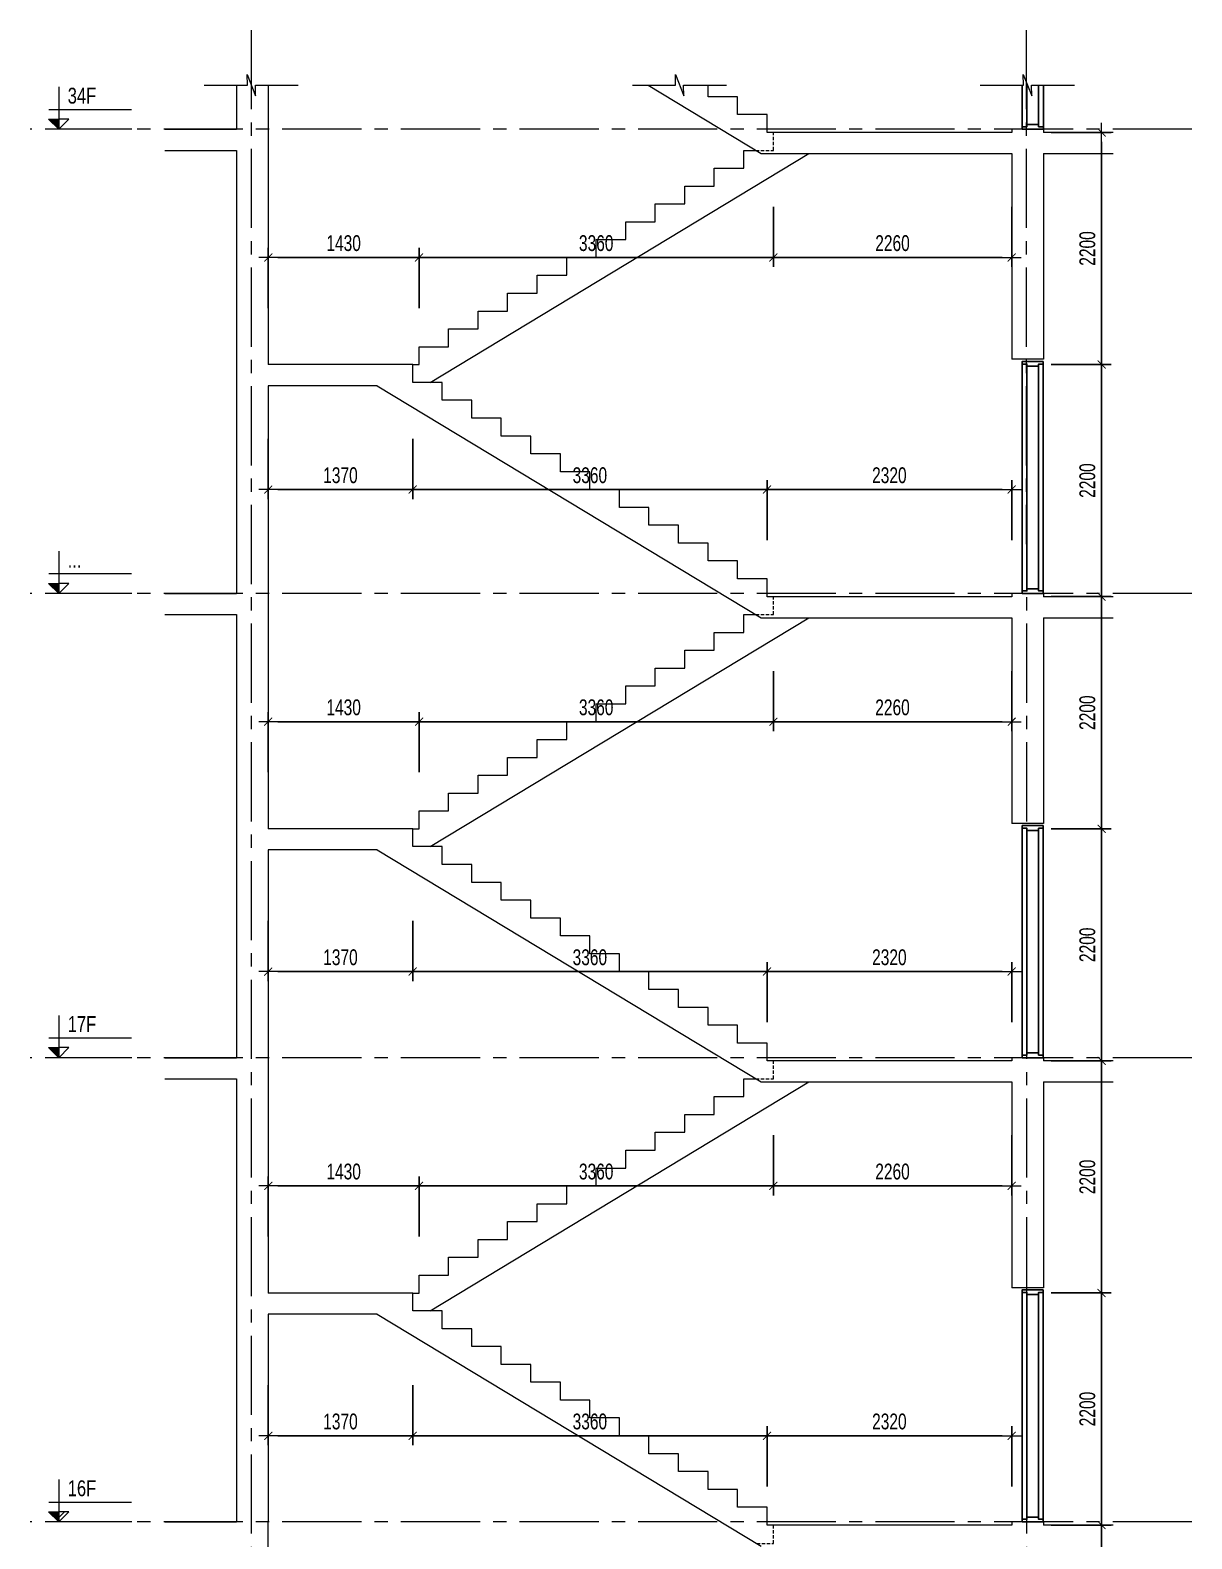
# Model space of a CAD drawing. Header units: millimetres. Extents: x -179076 to 85149, y -28646 to 38481.
# Drawn here: x 62897 to 73914, y -10895 to 3404 of the extents above; entities that cross this region are included whole.
import ezdxf

# ---------------------------------------------------------------- set-up
doc = ezdxf.new("R2010")
doc.units = ezdxf.units.MM
doc.linetypes.add('CENTER2', pattern=[1.125, 0.75, -0.125, 0.125, -0.125])
doc.linetypes.add('HIDDEN2', pattern=[4.7625, 3.175, -1.5875])
doc.layers.get('Defpoints').update_dxf_attribs({"color": 151, "lineweight": 9})
doc.layers.add('A-DOOR', color=4, linetype='Continuous')
doc.layers.add('DOOR', color=4, linetype='Continuous')
for name, color, linetype, lineweight in [('NDC_S_ANNO', 7, 'Continuous', 20), ('NDC_S_AXIS', 5, 'CENTER2', 13), ('NDC_S_CONTINUOUS', 3, 'Continuous', 20), ('NDC_S_DIM', 1, 'Continuous', 15), ('NDC_S_HIDDEN', 8, 'HIDDEN2', 13), ('NDC_S_SLAB', 2, 'Continuous', 20), ('NDC_S_SYMBOL', 1, 'Continuous', 15), ('NDC_S_TEXT SYMBOL', 7, 'Continuous', 20), ('NDC_S_VN TEXT', 7, 'Continuous', 20)]:
    doc.layers.add(name, color=color, linetype=linetype, lineweight=lineweight)
doc.styles.add('NDC_ANNO', font='', dxfattribs={"width": 0.8})
doc.styles.add('NDC_DIM', font='', dxfattribs={"width": 0.75})
doc.styles.get('NDC_ANNO').set_extended_font_data('Dotum')
doc.styles.get('NDC_DIM').set_extended_font_data('Dotum')
doc.dimstyles.new('NDC_dim_60', dxfattribs={"dimscale": 60, "dimtxt": 2.5, "dimasz": 1.5, "dimexe": 1.5, "dimexo": 2.5, "dimgap": 1, "dimtad": 1, "dimdec": 0, "dimzin": 0, "dimdsep": 46, "dimtxsty": 'NDC_DIM', "dimblk": 'DIMMARK', "dimcen": 0.09, "dimdle": 1.2, "dimclrd": 1, "dimclre": 1, "dimclrt": 3, "dimadec": 0, "dimazin": 0, "dimtfac": 1, "dimtdec": 0, "dimtix": 1, "dimtofl": 0, "dimtmove": 0, "dimatfit": 3, "dimfxl": 8, "dimfxlon": 1, "dimtolj": 1, "dimtzin": 0, "dimarcsym": 0})

# ---------------------------------------------------------------- blocks, each defined once
blk = doc.blocks.new('X-SECTION-2$0$X-SEC-DOO2')
at = {"layer": 'A-DOOR'}
for p, q in [((41976, 101972), (41976, 104172)), ((42021, 102017), (42021, 104127)), ((42131, 102017), (42131, 104127)), ((42176, 101972), (42176, 104172))]:
    blk.add_line(p, q, dxfattribs=at)
for points in [[(41976, 104172), (41976, 104147), (42021, 104147), (42021, 104127), (42131, 104127), (42131, 104147), (42176, 104147), (42176, 104172)], [(41976, 101972), (41976, 101997), (42021, 101997), (42021, 102017), (42131, 102017), (42131, 101997), (42176, 101997), (42176, 101972)]]:
    blk.add_lwpolyline(points, close=True, dxfattribs=at)
at = {"layer": 'Defpoints'}
blk.add_line((41976, 104192), (42176, 104192), dxfattribs=at)
blk = doc.blocks.new('kata_block_CT')
at = {"layer": 'NDC_S_ANNO'}
blk.add_hatch(color=3, dxfattribs=at).paths.add_polyline_path([(0, 1.6), (-1.61, 1.6), (0, 0)])
at = {"layer": 'NDC_S_ANNO', "ltscale": 50}
h = blk.add_hatch(dxfattribs=at)
h.set_pattern_fill('ANSI31', color=256, scale=1.406, style=0)
h.paths.add_polyline_path([(0, 1.6), (0, 0), (1.61, 1.6)])
for p, q in [((-1.59, 3.14), (11.47, 3.14)), ((11.56, 0), (-1.64, 0))]:
    blk.add_line(p, q, dxfattribs=at)
for points in [[(0, 6.69), (0, 0)], [(0, 0), (-1.61, 1.6), (0, 1.6)], [(0, 0), (1.61, 1.6), (0, 1.6)]]:
    blk.add_lwpolyline(points, dxfattribs=at)
at = {"layer": 'NDC_S_ANNO', "color": 8, "ltscale": 50}
blk.add_lwpolyline([(0, 0), (-1.61, 1.6), (0, 1.6)], dxfattribs=at)
at = {"layer": 'NDC_S_TEXT SYMBOL', "color": 3, "style": 'NDC_ANNO', "width": 0.8}
blk.add_attdef('CT', (1.41, 4.07), '', height=2.5, dxfattribs=at)
blk = doc.blocks.new('DIMMARK')
at = {"layer": 'NDC_S_DIM', "color": 1}
blk.add_line((-1.5, 0), (1, 0), dxfattribs=at)
at = {"layer": 'NDC_S_DIM', "color": 2, "const_width": 0.1}
blk.add_lwpolyline([(-0.42, -0.42), (0.42, 0.42)], dxfattribs=at)
blk = doc.blocks.new('*D330')
at = {"layer": 'Defpoints', "color": 0, "transparency": 16777216}
for p in [(65155, -8765), (66525, -8735), (66525, -9919)]:
    blk.add_point(p, dxfattribs=at)
at = {"layer": 'NDC_S_DIM', "color": 1, "lineweight": -2, "transparency": 16777216}
for p, q in [((65155, -9439), (65155, -10009)), ((66525, -9439), (66525, -10009)), ((65245, -9919), (66435, -9919))]:
    blk.add_line(p, q, dxfattribs=at)
at = {"layer": 'NDC_S_DIM', "color": 1, "lineweight": -2, "transparency": 16777216, "xscale": 90, "yscale": 90, "zscale": 90, "rotation": 180}
blk.add_blockref('DIMMARK', (65155, -9919), dxfattribs=at)
at = {"layer": 'NDC_S_DIM', "color": 1, "lineweight": -2, "transparency": 16777216, "xscale": 90, "yscale": 90, "zscale": 90}
blk.add_blockref('DIMMARK', (66525, -9919), dxfattribs=at)
at = {"layer": 'NDC_S_DIM', "color": 3, "transparency": 16777216, "insert": (65840, -9784), "char_height": 150, "attachment_point": 5, "style": 'NDC_DIM'}
blk.add_mtext('\\A1;1370', dxfattribs=at)
blk = doc.blocks.new('*D331')
at = {"layer": 'Defpoints', "color": 0, "transparency": 16777216}
for p in [(66525, -8735), (69885, -9919), (69885, -10765)]:
    blk.add_point(p, dxfattribs=at)
at = {"layer": 'NDC_S_DIM', "color": 1, "lineweight": -2, "transparency": 16777216}
for p, q in [((66525, -9439), (66525, -10009)), ((69885, -10399), (69885, -9829)), ((66615, -9919), (69795, -9919))]:
    blk.add_line(p, q, dxfattribs=at)
at = {"layer": 'NDC_S_DIM', "color": 1, "lineweight": -2, "transparency": 16777216, "xscale": 90, "yscale": 90, "zscale": 90, "rotation": 180}
blk.add_blockref('DIMMARK', (66525, -9919), dxfattribs=at)
at = {"layer": 'NDC_S_DIM', "color": 1, "lineweight": -2, "transparency": 16777216, "xscale": 90, "yscale": 90, "zscale": 90}
blk.add_blockref('DIMMARK', (69885, -9919), dxfattribs=at)
at = {"layer": 'NDC_S_DIM', "color": 3, "transparency": 16777216, "insert": (68205, -9784), "char_height": 150, "attachment_point": 5, "style": 'NDC_DIM'}
blk.add_mtext('\\A1;3360', dxfattribs=at)
blk = doc.blocks.new('*D332')
at = {"layer": 'Defpoints', "color": 0, "transparency": 16777216}
for p in [(72205, -9919), (69885, -10765), (72205, -10765)]:
    blk.add_point(p, dxfattribs=at)
at = {"layer": 'NDC_S_DIM', "color": 1, "lineweight": -2, "transparency": 16777216}
for p, q in [((69885, -10399), (69885, -9829)), ((72205, -10399), (72205, -9829)), ((69975, -9919), (72115, -9919))]:
    blk.add_line(p, q, dxfattribs=at)
at = {"layer": 'NDC_S_DIM', "color": 1, "lineweight": -2, "transparency": 16777216, "xscale": 90, "yscale": 90, "zscale": 90, "rotation": 180}
blk.add_blockref('DIMMARK', (69885, -9919), dxfattribs=at)
at = {"layer": 'NDC_S_DIM', "color": 1, "lineweight": -2, "transparency": 16777216, "xscale": 90, "yscale": 90, "zscale": 90}
blk.add_blockref('DIMMARK', (72205, -9919), dxfattribs=at)
at = {"layer": 'NDC_S_DIM', "color": 3, "transparency": 16777216, "insert": (71045, -9784), "char_height": 150, "attachment_point": 5, "style": 'NDC_DIM'}
blk.add_mtext('\\A1;2320', dxfattribs=at)
blk = doc.blocks.new('*D333')
at = {"layer": 'Defpoints', "color": 0, "transparency": 16777216}
for p in [(66585, -7550), (65155, -8565), (66585, -8565)]:
    blk.add_point(p, dxfattribs=at)
at = {"layer": 'NDC_S_DIM', "color": 1, "lineweight": -2, "transparency": 16777216}
for p, q in [((65155, -8030), (65155, -7460)), ((65245, -7550), (66495, -7550)), ((66585, -8030), (66585, -7460))]:
    blk.add_line(p, q, dxfattribs=at)
at = {"layer": 'NDC_S_DIM', "color": 1, "lineweight": -2, "transparency": 16777216, "xscale": 90, "yscale": 90, "zscale": 90, "rotation": 180}
blk.add_blockref('DIMMARK', (65155, -7550), dxfattribs=at)
at = {"layer": 'NDC_S_DIM', "color": 1, "lineweight": -2, "transparency": 16777216, "xscale": 90, "yscale": 90, "zscale": 90}
blk.add_blockref('DIMMARK', (66585, -7550), dxfattribs=at)
at = {"layer": 'NDC_S_DIM', "color": 3, "transparency": 16777216, "insert": (65870, -7415), "char_height": 150, "attachment_point": 5, "style": 'NDC_DIM'}
blk.add_mtext('\\A1;1430', dxfattribs=at)
blk = doc.blocks.new('*D334')
at = {"layer": 'Defpoints', "color": 0, "transparency": 16777216}
for p in [(69945, -6535), (69945, -7550), (66585, -8565)]:
    blk.add_point(p, dxfattribs=at)
at = {"layer": 'NDC_S_DIM', "color": 1, "lineweight": -2, "transparency": 16777216}
for p, q in [((69945, -7070), (69945, -7640)), ((66585, -8030), (66585, -7460)), ((66675, -7550), (69855, -7550))]:
    blk.add_line(p, q, dxfattribs=at)
at = {"layer": 'NDC_S_DIM', "color": 1, "lineweight": -2, "transparency": 16777216, "xscale": 90, "yscale": 90, "zscale": 90, "rotation": 180}
blk.add_blockref('DIMMARK', (66585, -7550), dxfattribs=at)
at = {"layer": 'NDC_S_DIM', "color": 1, "lineweight": -2, "transparency": 16777216, "xscale": 90, "yscale": 90, "zscale": 90}
blk.add_blockref('DIMMARK', (69945, -7550), dxfattribs=at)
at = {"layer": 'NDC_S_DIM', "color": 3, "transparency": 16777216, "insert": (68265, -7415), "char_height": 150, "attachment_point": 5, "style": 'NDC_DIM'}
blk.add_mtext('\\A1;3360', dxfattribs=at)
blk = doc.blocks.new('*D335')
at = {"layer": 'Defpoints', "color": 0, "transparency": 16777216}
for p in [(69945, -6535), (72205, -6565), (72205, -7550)]:
    blk.add_point(p, dxfattribs=at)
at = {"layer": 'NDC_S_DIM', "color": 1, "lineweight": -2, "transparency": 16777216}
for p, q in [((69945, -7070), (69945, -7640)), ((72205, -7070), (72205, -7640)), ((70035, -7550), (72115, -7550))]:
    blk.add_line(p, q, dxfattribs=at)
at = {"layer": 'NDC_S_DIM', "color": 1, "lineweight": -2, "transparency": 16777216, "xscale": 90, "yscale": 90, "zscale": 90, "rotation": 180}
blk.add_blockref('DIMMARK', (69945, -7550), dxfattribs=at)
at = {"layer": 'NDC_S_DIM', "color": 1, "lineweight": -2, "transparency": 16777216, "xscale": 90, "yscale": 90, "zscale": 90}
blk.add_blockref('DIMMARK', (72205, -7550), dxfattribs=at)
at = {"layer": 'NDC_S_DIM', "color": 3, "transparency": 16777216, "insert": (71075, -7415), "char_height": 150, "attachment_point": 5, "style": 'NDC_DIM'}
blk.add_mtext('\\A1;2260', dxfattribs=at)
blk = doc.blocks.new('*D354')
at = {"layer": 'Defpoints', "color": 0, "transparency": 16777216}
for p in [(65155, -4365), (66525, -4335), (66525, -5519)]:
    blk.add_point(p, dxfattribs=at)
at = {"layer": 'NDC_S_DIM', "color": 1, "lineweight": -2, "transparency": 16777216}
for p, q in [((65155, -5039), (65155, -5609)), ((66525, -5039), (66525, -5609)), ((65245, -5519), (66435, -5519))]:
    blk.add_line(p, q, dxfattribs=at)
at = {"layer": 'NDC_S_DIM', "color": 1, "lineweight": -2, "transparency": 16777216, "xscale": 90, "yscale": 90, "zscale": 90, "rotation": 180}
blk.add_blockref('DIMMARK', (65155, -5519), dxfattribs=at)
at = {"layer": 'NDC_S_DIM', "color": 1, "lineweight": -2, "transparency": 16777216, "xscale": 90, "yscale": 90, "zscale": 90}
blk.add_blockref('DIMMARK', (66525, -5519), dxfattribs=at)
at = {"layer": 'NDC_S_DIM', "color": 3, "transparency": 16777216, "insert": (65840, -5384), "char_height": 150, "attachment_point": 5, "style": 'NDC_DIM'}
blk.add_mtext('\\A1;1370', dxfattribs=at)
blk = doc.blocks.new('*D355')
at = {"layer": 'Defpoints', "color": 0, "transparency": 16777216}
for p in [(66525, -4335), (69885, -5519), (69885, -6365)]:
    blk.add_point(p, dxfattribs=at)
at = {"layer": 'NDC_S_DIM', "color": 1, "lineweight": -2, "transparency": 16777216}
for p, q in [((66525, -5039), (66525, -5609)), ((69885, -5999), (69885, -5429)), ((66615, -5519), (69795, -5519))]:
    blk.add_line(p, q, dxfattribs=at)
at = {"layer": 'NDC_S_DIM', "color": 1, "lineweight": -2, "transparency": 16777216, "xscale": 90, "yscale": 90, "zscale": 90, "rotation": 180}
blk.add_blockref('DIMMARK', (66525, -5519), dxfattribs=at)
at = {"layer": 'NDC_S_DIM', "color": 1, "lineweight": -2, "transparency": 16777216, "xscale": 90, "yscale": 90, "zscale": 90}
blk.add_blockref('DIMMARK', (69885, -5519), dxfattribs=at)
at = {"layer": 'NDC_S_DIM', "color": 3, "transparency": 16777216, "insert": (68205, -5384), "char_height": 150, "attachment_point": 5, "style": 'NDC_DIM'}
blk.add_mtext('\\A1;3360', dxfattribs=at)
blk = doc.blocks.new('*D356')
at = {"layer": 'Defpoints', "color": 0, "transparency": 16777216}
for p in [(72205, -5519), (69885, -6365), (72205, -6365)]:
    blk.add_point(p, dxfattribs=at)
at = {"layer": 'NDC_S_DIM', "color": 1, "lineweight": -2, "transparency": 16777216}
for p, q in [((69885, -5999), (69885, -5429)), ((72205, -5999), (72205, -5429)), ((69975, -5519), (72115, -5519))]:
    blk.add_line(p, q, dxfattribs=at)
at = {"layer": 'NDC_S_DIM', "color": 1, "lineweight": -2, "transparency": 16777216, "xscale": 90, "yscale": 90, "zscale": 90, "rotation": 180}
blk.add_blockref('DIMMARK', (69885, -5519), dxfattribs=at)
at = {"layer": 'NDC_S_DIM', "color": 1, "lineweight": -2, "transparency": 16777216, "xscale": 90, "yscale": 90, "zscale": 90}
blk.add_blockref('DIMMARK', (72205, -5519), dxfattribs=at)
at = {"layer": 'NDC_S_DIM', "color": 3, "transparency": 16777216, "insert": (71045, -5384), "char_height": 150, "attachment_point": 5, "style": 'NDC_DIM'}
blk.add_mtext('\\A1;2320', dxfattribs=at)
blk = doc.blocks.new('*D357')
at = {"layer": 'Defpoints', "color": 0, "transparency": 16777216}
for p in [(66585, -3150), (65155, -4165), (66585, -4165)]:
    blk.add_point(p, dxfattribs=at)
at = {"layer": 'NDC_S_DIM', "color": 1, "lineweight": -2, "transparency": 16777216}
for p, q in [((65155, -3630), (65155, -3060)), ((66585, -3630), (66585, -3060)), ((65245, -3150), (66495, -3150))]:
    blk.add_line(p, q, dxfattribs=at)
at = {"layer": 'NDC_S_DIM', "color": 1, "lineweight": -2, "transparency": 16777216, "xscale": 90, "yscale": 90, "zscale": 90, "rotation": 180}
blk.add_blockref('DIMMARK', (65155, -3150), dxfattribs=at)
at = {"layer": 'NDC_S_DIM', "color": 1, "lineweight": -2, "transparency": 16777216, "xscale": 90, "yscale": 90, "zscale": 90}
blk.add_blockref('DIMMARK', (66585, -3150), dxfattribs=at)
at = {"layer": 'NDC_S_DIM', "color": 3, "transparency": 16777216, "insert": (65870, -3015), "char_height": 150, "attachment_point": 5, "style": 'NDC_DIM'}
blk.add_mtext('\\A1;1430', dxfattribs=at)
blk = doc.blocks.new('*D358')
at = {"layer": 'Defpoints', "color": 0, "transparency": 16777216}
for p in [(69945, -2135), (69945, -3150), (66585, -4165)]:
    blk.add_point(p, dxfattribs=at)
at = {"layer": 'NDC_S_DIM', "color": 1, "lineweight": -2, "transparency": 16777216}
for p, q in [((69945, -2670), (69945, -3240)), ((66585, -3630), (66585, -3060)), ((66675, -3150), (69855, -3150))]:
    blk.add_line(p, q, dxfattribs=at)
at = {"layer": 'NDC_S_DIM', "color": 1, "lineweight": -2, "transparency": 16777216, "xscale": 90, "yscale": 90, "zscale": 90, "rotation": 180}
blk.add_blockref('DIMMARK', (66585, -3150), dxfattribs=at)
at = {"layer": 'NDC_S_DIM', "color": 1, "lineweight": -2, "transparency": 16777216, "xscale": 90, "yscale": 90, "zscale": 90}
blk.add_blockref('DIMMARK', (69945, -3150), dxfattribs=at)
at = {"layer": 'NDC_S_DIM', "color": 3, "transparency": 16777216, "insert": (68265, -3015), "char_height": 150, "attachment_point": 5, "style": 'NDC_DIM'}
blk.add_mtext('\\A1;3360', dxfattribs=at)
blk = doc.blocks.new('*D359')
at = {"layer": 'Defpoints', "color": 0, "transparency": 16777216}
for p in [(69945, -2135), (72205, -2135), (72205, -3150)]:
    blk.add_point(p, dxfattribs=at)
at = {"layer": 'NDC_S_DIM', "color": 1, "lineweight": -2, "transparency": 16777216}
for p, q in [((69945, -2670), (69945, -3240)), ((72205, -2670), (72205, -3240)), ((70035, -3150), (72115, -3150))]:
    blk.add_line(p, q, dxfattribs=at)
at = {"layer": 'NDC_S_DIM', "color": 1, "lineweight": -2, "transparency": 16777216, "xscale": 90, "yscale": 90, "zscale": 90, "rotation": 180}
blk.add_blockref('DIMMARK', (69945, -3150), dxfattribs=at)
at = {"layer": 'NDC_S_DIM', "color": 1, "lineweight": -2, "transparency": 16777216, "xscale": 90, "yscale": 90, "zscale": 90}
blk.add_blockref('DIMMARK', (72205, -3150), dxfattribs=at)
at = {"layer": 'NDC_S_DIM', "color": 3, "transparency": 16777216, "insert": (71075, -3015), "char_height": 150, "attachment_point": 5, "style": 'NDC_DIM'}
blk.add_mtext('\\A1;2260', dxfattribs=at)
blk = doc.blocks.new('*D360')
at = {"layer": 'Defpoints', "color": 0, "transparency": 16777216}
for p in [(65155, 235), (66525, 235), (66525, -950)]:
    blk.add_point(p, dxfattribs=at)
at = {"layer": 'NDC_S_DIM', "color": 1, "lineweight": -2, "transparency": 16777216}
for p, q in [((65155, -470), (65155, -1040)), ((66525, -470), (66525, -1040)), ((65245, -950), (66435, -950))]:
    blk.add_line(p, q, dxfattribs=at)
at = {"layer": 'NDC_S_DIM', "color": 1, "lineweight": -2, "transparency": 16777216, "xscale": 90, "yscale": 90, "zscale": 90, "rotation": 180}
blk.add_blockref('DIMMARK', (65155, -950), dxfattribs=at)
at = {"layer": 'NDC_S_DIM', "color": 1, "lineweight": -2, "transparency": 16777216, "xscale": 90, "yscale": 90, "zscale": 90}
blk.add_blockref('DIMMARK', (66525, -950), dxfattribs=at)
at = {"layer": 'NDC_S_DIM', "color": 3, "transparency": 16777216, "insert": (65840, -815), "char_height": 150, "attachment_point": 5, "style": 'NDC_DIM'}
blk.add_mtext('\\A1;1370', dxfattribs=at)
blk = doc.blocks.new('*D361')
at = {"layer": 'Defpoints', "color": 0, "transparency": 16777216}
for p in [(66525, 235), (69885, -950), (69885, -1935)]:
    blk.add_point(p, dxfattribs=at)
at = {"layer": 'NDC_S_DIM', "color": 1, "lineweight": -2, "transparency": 16777216}
for p, q in [((66525, -470), (66525, -1040)), ((66615, -950), (69795, -950)), ((69885, -1430), (69885, -860))]:
    blk.add_line(p, q, dxfattribs=at)
at = {"layer": 'NDC_S_DIM', "color": 1, "lineweight": -2, "transparency": 16777216, "xscale": 90, "yscale": 90, "zscale": 90, "rotation": 180}
blk.add_blockref('DIMMARK', (66525, -950), dxfattribs=at)
at = {"layer": 'NDC_S_DIM', "color": 1, "lineweight": -2, "transparency": 16777216, "xscale": 90, "yscale": 90, "zscale": 90}
blk.add_blockref('DIMMARK', (69885, -950), dxfattribs=at)
at = {"layer": 'NDC_S_DIM', "color": 3, "transparency": 16777216, "insert": (68205, -815), "char_height": 150, "attachment_point": 5, "style": 'NDC_DIM'}
blk.add_mtext('\\A1;3360', dxfattribs=at)
blk = doc.blocks.new('*D362')
at = {"layer": 'Defpoints', "color": 0, "transparency": 16777216}
for p in [(72205, -950), (69885, -1935), (72205, -1965)]:
    blk.add_point(p, dxfattribs=at)
at = {"layer": 'NDC_S_DIM', "color": 1, "lineweight": -2, "transparency": 16777216}
for p, q in [((69885, -1430), (69885, -860)), ((69975, -950), (72115, -950)), ((72205, -1430), (72205, -860))]:
    blk.add_line(p, q, dxfattribs=at)
at = {"layer": 'NDC_S_DIM', "color": 1, "lineweight": -2, "transparency": 16777216, "xscale": 90, "yscale": 90, "zscale": 90, "rotation": 180}
blk.add_blockref('DIMMARK', (69885, -950), dxfattribs=at)
at = {"layer": 'NDC_S_DIM', "color": 1, "lineweight": -2, "transparency": 16777216, "xscale": 90, "yscale": 90, "zscale": 90}
blk.add_blockref('DIMMARK', (72205, -950), dxfattribs=at)
at = {"layer": 'NDC_S_DIM', "color": 3, "transparency": 16777216, "insert": (71045, -815), "char_height": 150, "attachment_point": 5, "style": 'NDC_DIM'}
blk.add_mtext('\\A1;2320', dxfattribs=at)
blk = doc.blocks.new('*D363')
at = {"layer": 'Defpoints', "color": 0, "transparency": 16777216}
for p in [(66585, 1250), (65155, 235), (66585, 235)]:
    blk.add_point(p, dxfattribs=at)
at = {"layer": 'NDC_S_DIM', "color": 1, "lineweight": -2, "transparency": 16777216}
for p, q in [((65155, 770), (65155, 1340)), ((66585, 770), (66585, 1340)), ((65245, 1250), (66495, 1250))]:
    blk.add_line(p, q, dxfattribs=at)
at = {"layer": 'NDC_S_DIM', "color": 1, "lineweight": -2, "transparency": 16777216, "xscale": 90, "yscale": 90, "zscale": 90, "rotation": 180}
blk.add_blockref('DIMMARK', (65155, 1250), dxfattribs=at)
at = {"layer": 'NDC_S_DIM', "color": 1, "lineweight": -2, "transparency": 16777216, "xscale": 90, "yscale": 90, "zscale": 90}
blk.add_blockref('DIMMARK', (66585, 1250), dxfattribs=at)
at = {"layer": 'NDC_S_DIM', "color": 3, "transparency": 16777216, "insert": (65870, 1385), "char_height": 150, "attachment_point": 5, "style": 'NDC_DIM'}
blk.add_mtext('\\A1;1430', dxfattribs=at)
blk = doc.blocks.new('*D364')
at = {"layer": 'Defpoints', "color": 0, "transparency": 16777216}
for p in [(69945, 2265), (69945, 1250), (66585, 235)]:
    blk.add_point(p, dxfattribs=at)
at = {"layer": 'NDC_S_DIM', "color": 1, "lineweight": -2, "transparency": 16777216}
for p, q in [((69945, 1730), (69945, 1160)), ((66585, 770), (66585, 1340)), ((66675, 1250), (69855, 1250))]:
    blk.add_line(p, q, dxfattribs=at)
at = {"layer": 'NDC_S_DIM', "color": 1, "lineweight": -2, "transparency": 16777216, "xscale": 90, "yscale": 90, "zscale": 90, "rotation": 180}
blk.add_blockref('DIMMARK', (66585, 1250), dxfattribs=at)
at = {"layer": 'NDC_S_DIM', "color": 1, "lineweight": -2, "transparency": 16777216, "xscale": 90, "yscale": 90, "zscale": 90}
blk.add_blockref('DIMMARK', (69945, 1250), dxfattribs=at)
at = {"layer": 'NDC_S_DIM', "color": 3, "transparency": 16777216, "insert": (68265, 1385), "char_height": 150, "attachment_point": 5, "style": 'NDC_DIM'}
blk.add_mtext('\\A1;3360', dxfattribs=at)
blk = doc.blocks.new('*D365')
at = {"layer": 'Defpoints', "color": 0, "transparency": 16777216}
for p in [(69945, 2265), (72205, 2235), (72205, 1250)]:
    blk.add_point(p, dxfattribs=at)
at = {"layer": 'NDC_S_DIM', "color": 1, "lineweight": -2, "transparency": 16777216}
for p, q in [((69945, 1730), (69945, 1160)), ((72205, 1730), (72205, 1160)), ((70035, 1250), (72115, 1250))]:
    blk.add_line(p, q, dxfattribs=at)
at = {"layer": 'NDC_S_DIM', "color": 1, "lineweight": -2, "transparency": 16777216, "xscale": 90, "yscale": 90, "zscale": 90, "rotation": 180}
blk.add_blockref('DIMMARK', (69945, 1250), dxfattribs=at)
at = {"layer": 'NDC_S_DIM', "color": 1, "lineweight": -2, "transparency": 16777216, "xscale": 90, "yscale": 90, "zscale": 90}
blk.add_blockref('DIMMARK', (72205, 1250), dxfattribs=at)
at = {"layer": 'NDC_S_DIM', "color": 3, "transparency": 16777216, "insert": (71075, 1385), "char_height": 150, "attachment_point": 5, "style": 'NDC_DIM'}
blk.add_mtext('\\A1;2260', dxfattribs=at)
blk = doc.blocks.new('*D297')
at = {"layer": 'Defpoints', "color": 0, "transparency": 16777216}
for p in [(69885, -10765), (73058, -10765), (66525, -13029)]:
    blk.add_point(p, dxfattribs=at)
at = {"layer": 'NDC_S_DIM', "color": 1, "lineweight": -2, "transparency": 16777216}
for p, q in [((72578, -10765), (73148, -10765)), ((73058, -12939), (73058, -10855)), ((72578, -13029), (73148, -13029))]:
    blk.add_line(p, q, dxfattribs=at)
at = {"layer": 'NDC_S_DIM', "color": 1, "lineweight": -2, "transparency": 16777216, "xscale": 90, "yscale": 90, "zscale": 90}
for p, rotation in [((73058, -10765), 90), ((73058, -13029), 270)]:
    blk.add_blockref('DIMMARK', p, dxfattribs=dict(at, rotation=rotation))
at = {"layer": 'NDC_S_DIM', "color": 3, "transparency": 16777216, "insert": (72923, -11897), "char_height": 150, "attachment_point": 5, "rotation": 90, "style": 'NDC_DIM'}
blk.add_mtext('\\A1;2264', dxfattribs=at)
blk = doc.blocks.new('*D298')
at = {"layer": 'Defpoints', "color": 0, "transparency": 16777216}
for p in [(66585, -8565), (73058, -8565), (69885, -10765)]:
    blk.add_point(p, dxfattribs=at)
at = {"layer": 'NDC_S_DIM', "color": 1, "lineweight": -2, "transparency": 16777216}
for p, q in [((72578, -8565), (73148, -8565)), ((73058, -10675), (73058, -8655)), ((72578, -10765), (73148, -10765))]:
    blk.add_line(p, q, dxfattribs=at)
at = {"layer": 'NDC_S_DIM', "color": 1, "lineweight": -2, "transparency": 16777216, "xscale": 90, "yscale": 90, "zscale": 90}
for p, rotation in [((73058, -8565), 90), ((73058, -10765), 270)]:
    blk.add_blockref('DIMMARK', p, dxfattribs=dict(at, rotation=rotation))
at = {"layer": 'NDC_S_DIM', "color": 3, "transparency": 16777216, "insert": (72923, -9665), "char_height": 150, "attachment_point": 5, "rotation": 90, "style": 'NDC_DIM'}
blk.add_mtext('\\A1;2200', dxfattribs=at)
blk = doc.blocks.new('*D299')
at = {"layer": 'Defpoints', "color": 0, "transparency": 16777216}
for p in [(69885, -6365), (73058, -6365), (66585, -8565)]:
    blk.add_point(p, dxfattribs=at)
at = {"layer": 'NDC_S_DIM', "color": 1, "lineweight": -2, "transparency": 16777216}
for p, q in [((72578, -6365), (73148, -6365)), ((73058, -8475), (73058, -6455)), ((72578, -8565), (73148, -8565))]:
    blk.add_line(p, q, dxfattribs=at)
at = {"layer": 'NDC_S_DIM', "color": 1, "lineweight": -2, "transparency": 16777216, "xscale": 90, "yscale": 90, "zscale": 90}
for p, rotation in [((73058, -6365), 90), ((73058, -8565), 270)]:
    blk.add_blockref('DIMMARK', p, dxfattribs=dict(at, rotation=rotation))
at = {"layer": 'NDC_S_DIM', "color": 3, "transparency": 16777216, "insert": (72923, -7465), "char_height": 150, "attachment_point": 5, "rotation": 90, "style": 'NDC_DIM'}
blk.add_mtext('\\A1;2200', dxfattribs=at)
blk = doc.blocks.new('*D300')
at = {"layer": 'Defpoints', "color": 0, "transparency": 16777216}
for p in [(66585, -4165), (73058, -4165), (69885, -6365)]:
    blk.add_point(p, dxfattribs=at)
at = {"layer": 'NDC_S_DIM', "color": 1, "lineweight": -2, "transparency": 16777216}
for p, q in [((72578, -4165), (73148, -4165)), ((73058, -6275), (73058, -4255)), ((72578, -6365), (73148, -6365))]:
    blk.add_line(p, q, dxfattribs=at)
at = {"layer": 'NDC_S_DIM', "color": 1, "lineweight": -2, "transparency": 16777216, "xscale": 90, "yscale": 90, "zscale": 90}
for p, rotation in [((73058, -4165), 90), ((73058, -6365), 270)]:
    blk.add_blockref('DIMMARK', p, dxfattribs=dict(at, rotation=rotation))
at = {"layer": 'NDC_S_DIM', "color": 3, "transparency": 16777216, "insert": (72923, -5265), "char_height": 150, "attachment_point": 5, "rotation": 90, "style": 'NDC_DIM'}
blk.add_mtext('\\A1;2200', dxfattribs=at)
blk = doc.blocks.new('*D301')
at = {"layer": 'Defpoints', "color": 0, "transparency": 16777216}
for p in [(69885, -1965), (73058, -1965), (66585, -4165)]:
    blk.add_point(p, dxfattribs=at)
at = {"layer": 'NDC_S_DIM', "color": 1, "lineweight": -2, "transparency": 16777216}
for p, q in [((72578, -1965), (73148, -1965)), ((73058, -4075), (73058, -2055)), ((72578, -4165), (73148, -4165))]:
    blk.add_line(p, q, dxfattribs=at)
at = {"layer": 'NDC_S_DIM', "color": 1, "lineweight": -2, "transparency": 16777216, "xscale": 90, "yscale": 90, "zscale": 90}
for p, rotation in [((73058, -1965), 90), ((73058, -4165), 270)]:
    blk.add_blockref('DIMMARK', p, dxfattribs=dict(at, rotation=rotation))
at = {"layer": 'NDC_S_DIM', "color": 3, "transparency": 16777216, "insert": (72923, -3065), "char_height": 150, "attachment_point": 5, "rotation": 90, "style": 'NDC_DIM'}
blk.add_mtext('\\A1;2200', dxfattribs=at)
blk = doc.blocks.new('*D302')
at = {"layer": 'Defpoints', "color": 0, "transparency": 16777216}
for p in [(66585, 235), (73058, 235), (69885, -1965)]:
    blk.add_point(p, dxfattribs=at)
at = {"layer": 'NDC_S_DIM', "color": 1, "lineweight": -2, "transparency": 16777216}
for p, q in [((72578, 235), (73148, 235)), ((73058, -1875), (73058, 145)), ((72578, -1965), (73148, -1965))]:
    blk.add_line(p, q, dxfattribs=at)
at = {"layer": 'NDC_S_DIM', "color": 1, "lineweight": -2, "transparency": 16777216, "xscale": 90, "yscale": 90, "zscale": 90}
for p, rotation in [((73058, 235), 90), ((73058, -1965), 270)]:
    blk.add_blockref('DIMMARK', p, dxfattribs=dict(at, rotation=rotation))
at = {"layer": 'NDC_S_DIM', "color": 3, "transparency": 16777216, "insert": (72923, -865), "char_height": 150, "attachment_point": 5, "rotation": 90, "style": 'NDC_DIM'}
blk.add_mtext('\\A1;2200', dxfattribs=at)
blk = doc.blocks.new('*D303')
at = {"layer": 'Defpoints', "color": 0, "transparency": 16777216}
for p in [(69885, 2435), (73058, 2435), (66585, 235)]:
    blk.add_point(p, dxfattribs=at)
at = {"layer": 'NDC_S_DIM', "color": 1, "lineweight": -2, "transparency": 16777216}
for p, q in [((72578, 2435), (73148, 2435)), ((73058, 325), (73058, 2345)), ((72578, 235), (73148, 235))]:
    blk.add_line(p, q, dxfattribs=at)
at = {"layer": 'NDC_S_DIM', "color": 1, "lineweight": -2, "transparency": 16777216, "xscale": 90, "yscale": 90, "zscale": 90}
for p, rotation in [((73058, 2435), 90), ((73058, 235), 270)]:
    blk.add_blockref('DIMMARK', p, dxfattribs=dict(at, rotation=rotation))
at = {"layer": 'NDC_S_DIM', "color": 3, "transparency": 16777216, "insert": (72923, 1335), "char_height": 150, "attachment_point": 5, "rotation": 90, "style": 'NDC_DIM'}
blk.add_mtext('\\A1;2200', dxfattribs=at)

msp = doc.modelspace()

# ---------------------------------------------------------------- linework, layer by layer
at = {"layer": 'A-DOOR'}
for p, q in [((72305.3, 2464.6), (72305.3, 2882.9)), ((72350.3, 2509.6), (72350.3, 2895.4)), ((72460.3, 2509.6), (72460.3, 2882.9)), ((72505.3, 2464.6), (72505.3, 2882.9))]:
    msp.add_line(p, q, dxfattribs=at)
at = {"layer": 'A-DOOR', "elevation": 0}
msp.add_lwpolyline([(72505.3, 2464.6), (72505.3, 2489.6), (72460.3, 2489.6), (72460.3, 2509.6), (72350.3, 2509.6), (72350.3, 2489.6), (72305.3, 2489.6), (72305.3, 2464.6)], close=True, dxfattribs=at)
at = {"layer": 'NDC_S_AXIS', "ltscale": 1000}
for p, q in [((64993.8, 3404.3), (64993.8, -26089.9)), ((72343.8, 3404.3), (72345.3, -26133))]:
    msp.add_line(p, q, dxfattribs=at)
at = {"layer": 'NDC_S_AXIS', "ltscale": 1000, "elevation": 0}
for points in [[(73913.6, 2464.6), (62897.3, 2464.6)], [(73913.6, -1935.4), (62897.3, -1935.4)]]:
    msp.add_lwpolyline(points, dxfattribs=at)
at = {"layer": 'NDC_S_AXIS', "ltscale": 1000}
for points in [[(73913.6, -6335.4), (62897.3, -6335.4)], [(73913.6, -10735.4), (62897.3, -10735.4)]]:
    msp.add_lwpolyline(points, dxfattribs=at)
at = {"layer": 'NDC_S_CONTINUOUS'}
for p, q in [((66691.9, 65.3), (70281, 2234.6, 0)), ((66691.9, -4334.7), (70281, -2165.4, 0)), ((66691.9, -8734.7), (70281, -6565.4, 0))]:
    msp.add_line(p, q, dxfattribs=at)
at = {"layer": 'NDC_S_CONTINUOUS', "elevation": 0}
for points in [[(66525.3, 234.6), (66585.3, 234.6), (66585.3, 403.8), (66865.3, 403.8), (66865.3, 573), (67145.3, 573), (67145.3, 742.2), (67425.3, 742.2), (67425.3, 911.5), (67705.3, 911.5), (67705.3, 1080.7), (67985.3, 1080.7), (67985.3, 1249.9), (68265.3, 1249.9), (68265.3, 1419.2), (68545.3, 1419.2), (68545.3, 1588.4), (68825.3, 1588.4), (68825.3, 1757.6), (69105.3, 1757.6), (69105.3, 1926.9), (69385.3, 1926.9), (69385.3, 2096.1), (69665.3, 2096.1), (69665.3, 2265.3), (69778.6, 2265.3)], [(66525.3, -4165.4), (66585.3, -4165.4), (66585.3, -3996.2), (66865.3, -3996.2), (66865.3, -3827), (67145.3, -3827), (67145.3, -3657.8), (67425.3, -3657.8), (67425.3, -3488.5), (67705.3, -3488.5), (67705.3, -3319.3), (67985.3, -3319.3), (67985.3, -3150.1), (68265.3, -3150.1), (68265.3, -2980.8), (68545.3, -2980.8), (68545.3, -2811.6), (68825.3, -2811.6), (68825.3, -2642.4), (69105.3, -2642.4), (69105.3, -2473.1), (69385.3, -2473.1), (69385.3, -2303.9), (69665.3, -2303.9), (69665.3, -2134.7), (69778.6, -2134.7)], [(66525.3, -8565.4), (66585.3, -8565.4), (66585.3, -8396.2), (66865.3, -8396.2), (66865.3, -8227), (67145.3, -8227), (67145.3, -8057.8), (67425.3, -8057.8), (67425.3, -7888.5), (67705.3, -7888.5), (67705.3, -7719.3), (67985.3, -7719.3), (67985.3, -7550.1), (68265.3, -7550.1), (68265.3, -7380.8), (68545.3, -7380.8), (68545.3, -7211.6), (68825.3, -7211.6), (68825.3, -7042.4), (69105.3, -7042.4), (69105.3, -6873.1), (69385.3, -6873.1), (69385.3, -6703.9), (69665.3, -6703.9), (69665.3, -6534.7), (69778.6, -6534.7)]]:
    msp.add_lwpolyline(points, dxfattribs=at)
at = {"layer": 'NDC_S_HIDDEN', "ltscale": 10, "elevation": 0}
for points in [[(69778.6, 2265.3), (69945.3, 2265.3), (69945.3, 2434.6)], [(69778.6, -2134.7), (69945.3, -2134.7), (69945.3, -1965.4)]]:
    msp.add_lwpolyline(points, dxfattribs=at)
at = {"layer": 'NDC_S_HIDDEN', "ltscale": 10}
for points in [[(69778.6, -6534.7), (69945.3, -6534.7), (69945.3, -6365.4)], [(69786.7, -10939.6), (69945.5, -10939.6), (69945.5, -10765.4)]]:
    msp.add_lwpolyline(points, dxfattribs=at)
at = {"layer": 'NDC_S_SLAB'}
for p, q in [((64855.3, 2882.9), (64855.3, 2464.6)), ((65155.3, 2882.9), (65155.3, 2464.6)), ((68756.8, 2882.9), (69829.5, 2234.6)), ((65155.3, 2464.6), (65155.3, 234.6)), ((72205.3, 2464.6), (72205.3, 2434.6)), ((72505.3, 2464.6), (72205.3, 2464.6)), ((72505.3, 2464.6), (72505.3, 2434.6)), ((64173, 2264.6), (64855.3, 2264.6)), ((64855.3, 2264.6), (64855.3, -1935.4)), ((69829.5, 2234.6), (72205.3, 2234.6)), ((72205.3, 2234.6), (72205.3, 284.6)), ((72505.3, 2234.6), (73167.3, 2234.6)), ((72505.3, 2234.6), (72505.3, 284.6)), ((72505.3, 284.6), (72205.3, 284.6)), ((66189.5, 34.6), (65155.3, 34.6)), ((65155.3, 34.6), (65155.3, -1935.4)), ((66189.5, 34.6), (69829.5, -2165.4)), ((65155.3, -1935.4), (65155.3, -4165.4)), ((72205.3, -1935.4), (72205.3, -1965.4)), ((72505.3, -1935.4), (72205.3, -1935.4)), ((72505.3, -1935.4), (72505.3, -1965.4)), ((64173, -2135.4), (64855.3, -2135.4)), ((64855.3, -2135.4), (64855.3, -6335.4)), ((69829.5, -2165.4), (72205.3, -2165.4)), ((72205.3, -2165.4), (72205.3, -4115.4)), ((72505.3, -2165.4), (73167.3, -2165.4)), ((72505.3, -2165.4), (72505.3, -4115.4)), ((72505.3, -4115.4), (72205.3, -4115.4)), ((66189.5, -4365.4), (65155.3, -4365.4)), ((65155.3, -4365.4), (65155.3, -6335.4)), ((66189.5, -4365.4), (69829.5, -6565.4)), ((65155.3, -6335.4), (65155.3, -8565.4)), ((72205.3, -6335.4), (72205.3, -6365.4)), ((72205.3, -6335.4), (72205.3, -6365.4)), ((72505.3, -6335.4), (72205.3, -6335.4)), ((72505.3, -6335.4), (72505.3, -6365.4)), ((72505.3, -6335.4), (72505.3, -6365.4)), ((64173, -6535.4), (64855.3, -6535.4)), ((64855.3, -6535.4), (64855.3, -10735.4)), ((69829.5, -6565.4), (72205.3, -6565.4)), ((72205.3, -6565.4), (72205.3, -8515.4)), ((72505.3, -6565.4), (73167.3, -6565.4)), ((72505.3, -6565.4), (72505.3, -8515.4)), ((72505.3, -8515.4), (72205.3, -8515.4)), ((66189.5, -8765.4), (65155.3, -8765.4)), ((65155.3, -8765.4), (65155.3, -10735.4)), ((66189.5, -8765.4), (69829.5, -10965.4)), ((72205.3, -10735.4), (72205.3, -10765.4)), ((72505.3, -10735.4), (72205.3, -10735.4)), ((72505.3, -10735.4), (72505.3, -10765.4))]:
    msp.add_line(p, q, dxfattribs=at)
at = {"layer": 'NDC_S_SLAB', "elevation": 0}
for points in [[(72205.3, 2434.6), (69885.3, 2434.6), (69885.3, 2603.8), (69605.3, 2603.8), (69605.3, 2773), (69325.3, 2773), (69325.3, 2882.9)], [(64173, 2464.6), (64855.3, 2464.6)], [(73167.3, 2434.6), (72505.3, 2434.6)], [(72205.3, -1965.4), (69885.3, -1965.4), (69885.3, -1796.2), (69605.3, -1796.2), (69605.3, -1627), (69325.3, -1627), (69325.3, -1457.8), (69045.3, -1457.8), (69045.3, -1288.5), (68765.3, -1288.5), (68765.3, -1119.3), (68485.3, -1119.3), (68485.3, -950.1), (68205.3, -950.1), (68205.3, -780.8), (67925.3, -780.8), (67925.3, -611.6), (67645.3, -611.6), (67645.3, -442.4), (67365.3, -442.4), (67365.3, -273.1), (67085.3, -273.1), (67085.3, -103.9), (66805.3, -103.9), (66805.3, 65.3), (66525.3, 65.3), (66525.3, 234.6), (65155.3, 234.6)], [(64173, -1935.4), (64855.3, -1935.4)], [(73167.3, -1965.4), (72505.3, -1965.4)], [(72205.3, -6365.4), (69885.3, -6365.4), (69885.3, -6196.2), (69605.3, -6196.2), (69605.3, -6027), (69325.3, -6027), (69325.3, -5857.8), (69045.3, -5857.8), (69045.3, -5688.5), (68765.3, -5688.5), (68765.3, -5519.3), (68485.3, -5519.3), (68485.3, -5350.1), (68205.3, -5350.1), (68205.3, -5180.8), (67925.3, -5180.8), (67925.3, -5011.6), (67645.3, -5011.6), (67645.3, -4842.4), (67365.3, -4842.4), (67365.3, -4673.1), (67085.3, -4673.1), (67085.3, -4503.9), (66805.3, -4503.9), (66805.3, -4334.7), (66525.3, -4334.7), (66525.3, -4165.4), (65155.3, -4165.4)], [(73167.3, -6365.4), (72505.3, -6365.4)]]:
    msp.add_lwpolyline(points, dxfattribs=at)
at = {"layer": 'NDC_S_SLAB'}
for points in [[(64173, -6335.4), (64855.3, -6335.4)], [(73167.3, -6365.4), (72505.3, -6365.4)], [(72205.3, -10765.4), (69885.3, -10765.4), (69885.3, -10596.2), (69605.3, -10596.2), (69605.3, -10427), (69325.3, -10427), (69325.3, -10257.8), (69045.3, -10257.8), (69045.3, -10088.5), (68765.3, -10088.5), (68765.3, -9919.3), (68485.3, -9919.3), (68485.3, -9750.1), (68205.3, -9750.1), (68205.3, -9580.8), (67925.3, -9580.8), (67925.3, -9411.6), (67645.3, -9411.6), (67645.3, -9242.4), (67365.3, -9242.4), (67365.3, -9073.1), (67085.3, -9073.1), (67085.3, -8903.9), (66805.3, -8903.9), (66805.3, -8734.7), (66525.3, -8734.7), (66525.3, -8565.4), (65155.3, -8565.4)], [(64173, -10735.4), (64855.3, -10735.4)], [(65155.3, -13029.4), (65155.3, -10735.4)], [(73167.3, -10765.4), (72505.3, -10765.4)]]:
    msp.add_lwpolyline(points, dxfattribs=at)
at = {"layer": 'NDC_S_SYMBOL'}
for points in [[(64547.9, 2882.9), (64957.5, 2882.9), (64955.3, 2982.9), (65035.3, 2782.9), (65033.1, 2882.9), (65439.4, 2882.9)], [(68608.7, 2882.9), (69018.3, 2882.9), (69016.1, 2982.9), (69096.1, 2782.9), (69093.9, 2882.9), (69500.2, 2882.9)], [(71907.8, 2882.9), (72317.4, 2882.9), (72315.3, 2982.9), (72395.3, 2782.9), (72393.1, 2882.9), (72799.4, 2882.9)]]:
    msp.add_lwpolyline(points, dxfattribs=at)

# ---------------------------------------------------------------- block references
at = {"layer": 'DOOR', "xscale": -1}
for p in [(114480.8, -103907.3), (114480.8, -108307.3), (114480.8, -112707.3)]:
    msp.add_blockref('X-SECTION-2$0$X-SEC-DOO2', p, dxfattribs=at)
at = {"layer": 'NDC_S_VN TEXT', "xscale": 60, "yscale": 60, "zscale": 60}
for p, values in [((63168.9, 2464.6), {'CT': '34F'}), ((63168.9, -1935.4), {'CT': '...'}), ((63168.9, -6335.4), {'CT': '17F'}), ((63168.9, -10735.4), {'CT': '16F'})]:
    msp.add_blockref('kata_block_CT', p, dxfattribs=at).add_auto_attribs(values)

# ---------------------------------------------------------------- dimensions: what is measured, and where the dimension line sits
at = {"layer": 'NDC_S_DIM'}
for base, p1, p2, picture, middle in [((73057.7, 2434.6), (66585.3, 234.6), (69885.3, 2434.6), '*D303', (72922.6, 1334.6)), ((73057.7, 234.6), (69885.3, -1965.4), (66585.3, 234.6), '*D302', (72922.6, -865.4)), ((73057.7, -1965.4), (66585.3, -4165.4), (69885.3, -1965.4), '*D301', (72922.6, -3065.4)), ((73057.7, -4165.4), (69885.3, -6365.4), (66585.3, -4165.4), '*D300', (72922.6, -5265.4)), ((73057.7, -6365.4), (66585.3, -8565.4), (69885.3, -6365.4), '*D299', (72922.6, -7465.4)), ((73057.7, -8565.4), (69885.3, -10765.4), (66585.3, -8565.4), '*D298', (72922.6, -9665.4)), ((73057.7, -10765.4), (66525.3, -13029.4), (69885.3, -10765.4), '*D297', (72922.6, -11897.4))]:
    dim = msp.add_linear_dim(base=base, p1=p1, p2=p2, angle=90, dimstyle='NDC_dim_60', override={"dimtmove": 1}, dxfattribs=at)
    dim.commit()
    dim.dimension.update_dxf_attribs({"geometry": picture, "text_midpoint": middle})
for base, p1, p2, picture, middle in [((69945.3, 1249.9), (66585.3, 234.6), (69945.3, 2265.3), '*D364', (68265.3, 1385)), ((72205.3, 1249.9), (69945.3, 2265.3), (72205.3, 2234.6), '*D365', (71075.3, 1385)), ((69885.3, -950.1), (66525.3, 234.6), (69885.3, -1935.4), '*D361', (68205.3, -815)), ((72205.3, -950.1), (69885.3, -1935.4), (72205.3, -1965.4), '*D362', (71045.3, -815)), ((69945.3, -3150.1), (66585.3, -4165.4), (69945.3, -2134.7), '*D358', (68265.3, -3015)), ((72205.3, -3150.1), (69945.3, -2134.7), (72205.3, -2134.7), '*D359', (71075.3, -3015)), ((69885.3, -5519.3), (66525.3, -4334.7), (69885.3, -6365.4), '*D355', (68205.3, -5384.2)), ((72205.3, -5519.3), (69885.3, -6365.4), (72205.3, -6365.4), '*D356', (71045.3, -5384.2)), ((69945.3, -7550.1), (66585.3, -8565.4), (69945.3, -6534.7), '*D334', (68265.3, -7415)), ((72205.3, -7550.1), (69945.3, -6534.7), (72205.3, -6565.4), '*D335', (71075.3, -7415)), ((69885.3, -9919.3), (66525.3, -8734.7), (69885.3, -10765.4), '*D331', (68205.3, -9784.2)), ((72205.3, -9919.3), (69885.3, -10765.4), (72205.3, -10765.4), '*D332', (71045.3, -9784.2))]:
    dim = msp.add_linear_dim(base=base, p1=p1, p2=p2, dimstyle='NDC_dim_60', override={"dimtmove": 1}, dxfattribs=at)
    dim.commit()
    dim.dimension.update_dxf_attribs({"geometry": picture, "text_midpoint": middle})
for base, p1, p2, picture, middle in [((66585.3, 1249.9), (65155.3, 234.6), (66585.3, 234.6), '*D363', (65870.3, 1385)), ((66525.3, -950.1), (65155.3, 234.6), (66525.3, 234.6), '*D360', (65840.3, -815)), ((66585.3, -3150.1), (65155.3, -4165.4), (66585.3, -4165.4), '*D357', (65870.3, -3015)), ((66525.3, -5519.3), (65155.3, -4365.4), (66525.3, -4334.7), '*D354', (65840.3, -5384.2)), ((66585.3, -7550.1), (65155.3, -8565.4), (66585.3, -8565.4), '*D333', (65870.3, -7415)), ((66525.3, -9919.3), (65155.3, -8765.4), (66525.3, -8734.7), '*D330', (65840.3, -9784.2))]:
    dim = msp.add_linear_dim(base=base, p1=p1, p2=p2, dimstyle='NDC_dim_60', dxfattribs=at)
    dim.commit()
    dim.dimension.update_dxf_attribs({"geometry": picture, "text_midpoint": middle})

doc.saveas('drawing.dxf')
